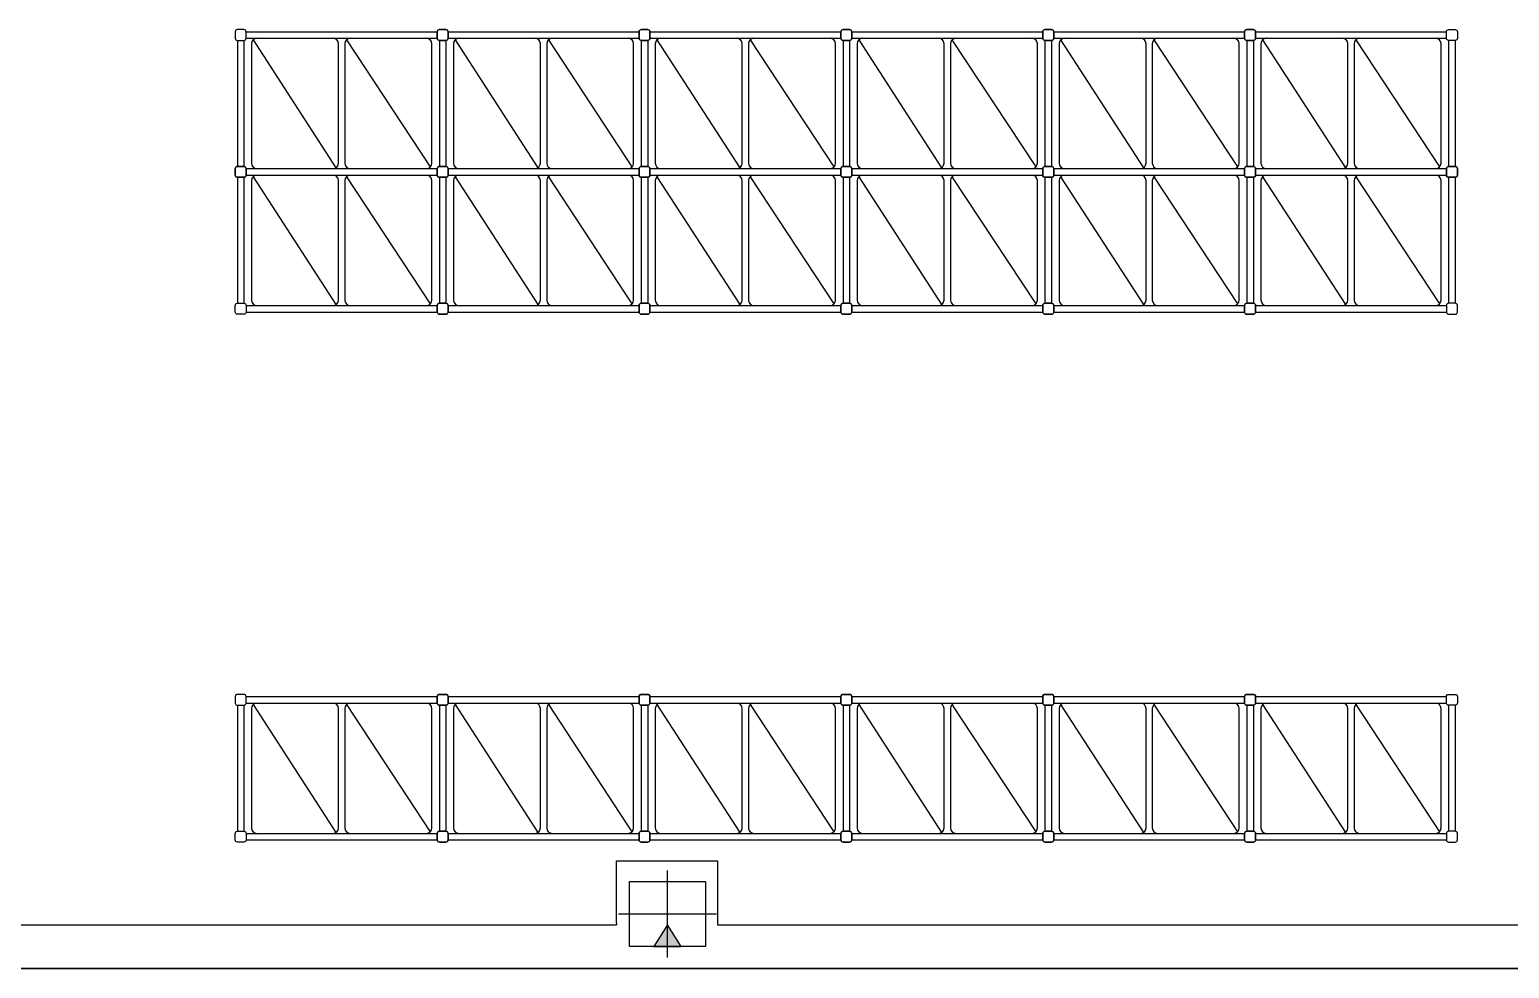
# Model space of a CAD drawing. Header units: millimetres. Extents: x 2499.3 to 2547.2, y 1705.7 to 1775.5.
# Drawn here: x 2513.56 to 2527.18, y 1705.69 to 1714.34 of the extents above; entities that cross this region are included whole.
import ezdxf

# ---------------------------------------------------------------- set-up
doc = ezdxf.new("R2010")
doc.units = ezdxf.units.MM
doc.linetypes.add('CENTER', pattern=[2, 1.25, -0.25, 0.25, -0.25])
doc.linetypes.add('PLANTA1$0$CONTINUA', pattern=[0])
for name, color, linetype in [('ESTRUCTURA - PILARES', 7, 'Continuous'), ('ESTRUCTURA - PILARES - CRECIMIENTO', 7, 'Continuous'), ('ESTRUCTURA - PILARES EJES', 7, 'CENTER'), ('FORRADO', 7, 'Continuous'), ('MUROS', 7, 'Continuous'), ('Nave', 7, 'Continuous')]:
    doc.layers.add(name, color=color, linetype=linetype)

msp = doc.modelspace()

# ---------------------------------------------------------------- hatches: boundary and pattern name
at = {"layer": 'ESTRUCTURA - PILARES - CRECIMIENTO'}
msp.add_hatch(color=256, dxfattribs=at).paths.add_polyline_path([(2519.553, 1705.892), (2519.428, 1706.092), (2519.303, 1705.892)])

# ---------------------------------------------------------------- linework, layer by layer
at = {"layer": 'ESTRUCTURA - PILARES'}
msp.add_lwpolyline([(2519.078, 1706.192), (2519.078, 1706.492), (2519.778, 1706.492), (2519.778, 1705.892), (2519.078, 1705.892), (2519.078, 1706.192)], dxfattribs=at)
at = {"layer": 'ESTRUCTURA - PILARES - CRECIMIENTO'}
msp.add_lwpolyline([(2519.553, 1705.892), (2519.428, 1706.092), (2519.303, 1705.892), (2519.553, 1705.892)], dxfattribs=at)
at = {"layer": 'ESTRUCTURA - PILARES EJES'}
for p, q in [((2519.428, 1705.792), (2519.428, 1706.592)), ((2519.878, 1706.192), (2518.978, 1706.192))]:
    msp.add_line(p, q, dxfattribs=at)
at = {"layer": 'FORRADO', "linetype": 'PLANTA1$0$CONTINUA', "elevation": 0}
for points in [[(2509.894, 1706.108), (2509.894, 1706.682), (2510.823, 1706.682), (2510.823, 1706.092), (2518.958, 1706.092)], [(2518.958, 1706.108), (2518.958, 1706.682), (2519.888, 1706.682), (2519.888, 1706.092), (2523.478, 1706.092)], [(2523.478, 1706.092), (2528.023, 1706.092)]]:
    msp.add_lwpolyline(points, dxfattribs=at)
at = {"layer": 'MUROS', "linetype": 'PLANTA1$0$CONTINUA'}
msp.add_line((2501.053, 1705.692, 0), (2518.958, 1705.692, 0), dxfattribs=at)
at = {"layer": 'Nave', "color": 251, "true_color": 0x646464}
for p, q in [((2515.549, 1714.315, 0), (2517.308, 1714.315, 0)), ((2517.408, 1714.315, 0), (2519.166, 1714.315, 0)), ((2519.266, 1714.315, 0), (2521.024, 1714.315, 0)), ((2521.124, 1714.315, 0), (2522.883, 1714.315, 0)), ((2522.983, 1714.315, 0), (2524.741, 1714.315, 0)), ((2524.841, 1714.315, 0), (2526.599, 1714.315, 0)), ((2515.469, 1714.235, 0), (2515.469, 1713.075, 0)), ((2515.529, 1714.235, 0), (2515.529, 1713.075, 0)), ((2515.549, 1714.255, 0), (2517.308, 1714.255, 0)), ((2515.599, 1714.205, 0), (2515.599, 1713.105, 0)), ((2515.614, 1714.24, 0), (2516.376, 1713.063, 0)), ((2515.649, 1714.255, 0), (2516.349, 1714.255, 0)), ((2516.399, 1713.105, 0), (2516.399, 1714.205, 0)), ((2516.458, 1714.205, 0), (2516.458, 1713.105, 0)), ((2516.472, 1714.24, 0), (2517.243, 1713.07, 0)), ((2516.508, 1714.255, 0), (2517.208, 1714.255, 0)), ((2517.258, 1713.105, 0), (2517.258, 1714.205, 0)), ((2517.328, 1714.235, 0), (2517.328, 1713.075, 0)), ((2517.328, 1714.235, 0), (2517.328, 1713.075, 0)), ((2517.388, 1714.235, 0), (2517.388, 1713.075, 0)), ((2517.388, 1714.235, 0), (2517.388, 1713.075, 0)), ((2517.408, 1714.255, 0), (2519.166, 1714.255, 0)), ((2517.458, 1714.205, 0), (2517.458, 1713.105, 0)), ((2517.472, 1714.24, 0), (2518.235, 1713.063, 0)), ((2517.508, 1714.255, 0), (2518.208, 1714.255, 0)), ((2518.258, 1713.105, 0), (2518.258, 1714.205, 0)), ((2518.316, 1714.205, 0), (2518.316, 1713.105, 0)), ((2518.331, 1714.24, 0), (2519.101, 1713.07, 0)), ((2518.366, 1714.255, 0), (2519.066, 1714.255, 0)), ((2519.116, 1713.105, 0), (2519.116, 1714.205, 0)), ((2519.186, 1714.235, 0), (2519.186, 1713.075, 0)), ((2519.186, 1714.235, 0), (2519.186, 1713.075, 0)), ((2519.246, 1714.235, 0), (2519.246, 1713.075, 0)), ((2519.246, 1714.235, 0), (2519.246, 1713.075, 0)), ((2519.266, 1714.255, 0), (2521.024, 1714.255, 0)), ((2519.316, 1714.205, 0), (2519.316, 1713.105, 0)), ((2519.331, 1714.24, 0), (2520.093, 1713.063, 0)), ((2519.366, 1714.255, 0), (2520.066, 1714.255, 0)), ((2520.116, 1713.105, 0), (2520.116, 1714.205, 0)), ((2520.174, 1714.205, 0), (2520.174, 1713.105, 0)), ((2520.189, 1714.24, 0), (2520.96, 1713.07, 0)), ((2520.224, 1714.255, 0), (2520.924, 1714.255, 0)), ((2520.974, 1713.105, 0), (2520.974, 1714.205, 0)), ((2521.044, 1714.235, 0), (2521.044, 1713.075, 0)), ((2521.044, 1714.235, 0), (2521.044, 1713.075, 0)), ((2521.104, 1714.235, 0), (2521.104, 1713.075, 0)), ((2521.104, 1714.235, 0), (2521.104, 1713.075, 0)), ((2521.124, 1714.255, 0), (2522.883, 1714.255, 0)), ((2521.174, 1714.205, 0), (2521.174, 1713.105, 0)), ((2521.189, 1714.24, 0), (2521.951, 1713.063, 0)), ((2521.224, 1714.255, 0), (2521.924, 1714.255, 0)), ((2521.974, 1713.105, 0), (2521.974, 1714.205, 0)), ((2522.033, 1714.205, 0), (2522.033, 1713.105, 0)), ((2522.047, 1714.24, 0), (2522.818, 1713.07, 0)), ((2522.083, 1714.255, 0), (2522.783, 1714.255, 0)), ((2522.833, 1713.105, 0), (2522.833, 1714.205, 0)), ((2522.903, 1714.235, 0), (2522.903, 1713.075, 0)), ((2522.903, 1714.235, 0), (2522.903, 1713.075, 0)), ((2522.963, 1714.235, 0), (2522.963, 1713.075, 0)), ((2522.963, 1714.235, 0), (2522.963, 1713.075, 0)), ((2522.983, 1714.255, 0), (2524.741, 1714.255, 0)), ((2523.033, 1714.205, 0), (2523.033, 1713.105, 0)), ((2523.047, 1714.24, 0), (2523.81, 1713.063, 0)), ((2523.083, 1714.255, 0), (2523.783, 1714.255, 0)), ((2523.833, 1713.105, 0), (2523.833, 1714.205, 0)), ((2523.891, 1714.205, 0), (2523.891, 1713.105, 0)), ((2523.905, 1714.24, 0), (2524.676, 1713.07, 0)), ((2523.941, 1714.255, 0), (2524.641, 1714.255, 0)), ((2524.691, 1713.105, 0), (2524.691, 1714.205, 0)), ((2524.761, 1714.235, 0), (2524.761, 1713.075, 0)), ((2524.761, 1714.235, 0), (2524.761, 1713.075, 0)), ((2524.821, 1714.235, 0), (2524.821, 1713.075, 0)), ((2524.821, 1714.235, 0), (2524.821, 1713.075, 0)), ((2524.841, 1714.255, 0), (2526.599, 1714.255, 0)), ((2524.891, 1714.205, 0), (2524.891, 1713.105, 0)), ((2524.905, 1714.24, 0), (2525.668, 1713.063, 0)), ((2524.941, 1714.255, 0), (2525.641, 1714.255, 0)), ((2525.691, 1713.105, 0), (2525.691, 1714.205, 0)), ((2525.749, 1714.205, 0), (2525.749, 1713.105, 0)), ((2525.764, 1714.24, 0), (2526.535, 1713.07, 0)), ((2525.799, 1714.255, 0), (2526.499, 1714.255, 0)), ((2526.549, 1713.105, 0), (2526.549, 1714.205, 0)), ((2526.619, 1714.235, 0), (2526.619, 1713.075, 0)), ((2526.679, 1714.235, 0), (2526.679, 1713.075, 0)), ((2515.549, 1713.055, 0), (2517.308, 1713.055, 0)), ((2515.549, 1713.055, 0), (2517.308, 1713.055, 0)), ((2515.649, 1713.055, 0), (2516.349, 1713.055, 0)), ((2516.508, 1713.055, 0), (2517.208, 1713.055, 0)), ((2517.408, 1713.055, 0), (2519.166, 1713.055, 0)), ((2517.408, 1713.055, 0), (2519.166, 1713.055, 0)), ((2517.508, 1713.055, 0), (2518.208, 1713.055, 0)), ((2518.366, 1713.055, 0), (2519.066, 1713.055, 0)), ((2519.266, 1713.055, 0), (2521.024, 1713.055, 0)), ((2519.266, 1713.055, 0), (2521.024, 1713.055, 0)), ((2519.366, 1713.055, 0), (2520.066, 1713.055, 0)), ((2520.224, 1713.055, 0), (2520.924, 1713.055, 0)), ((2521.124, 1713.055, 0), (2522.883, 1713.055, 0)), ((2521.124, 1713.055, 0), (2522.883, 1713.055, 0)), ((2521.224, 1713.055, 0), (2521.924, 1713.055, 0)), ((2522.083, 1713.055, 0), (2522.783, 1713.055, 0)), ((2522.983, 1713.055, 0), (2524.741, 1713.055, 0)), ((2522.983, 1713.055, 0), (2524.741, 1713.055, 0)), ((2523.083, 1713.055, 0), (2523.783, 1713.055, 0)), ((2523.941, 1713.055, 0), (2524.641, 1713.055, 0)), ((2524.841, 1713.055, 0), (2526.599, 1713.055, 0)), ((2524.841, 1713.055, 0), (2526.599, 1713.055, 0)), ((2524.941, 1713.055, 0), (2525.641, 1713.055, 0)), ((2525.799, 1713.055, 0), (2526.499, 1713.055, 0)), ((2515.469, 1712.975, 0), (2515.469, 1711.815, 0)), ((2515.529, 1712.975, 0), (2515.529, 1711.815, 0)), ((2515.549, 1712.995, 0), (2517.308, 1712.995, 0)), ((2515.549, 1712.995, 0), (2517.308, 1712.995, 0)), ((2515.599, 1712.945, 0), (2515.599, 1711.845, 0)), ((2515.614, 1712.98, 0), (2516.376, 1711.803, 0)), ((2515.649, 1712.995, 0), (2516.349, 1712.995, 0)), ((2516.399, 1711.845, 0), (2516.399, 1712.945, 0)), ((2516.458, 1712.945, 0), (2516.458, 1711.845, 0)), ((2516.472, 1712.98, 0), (2517.243, 1711.81, 0)), ((2516.508, 1712.995, 0), (2517.208, 1712.995, 0)), ((2517.258, 1711.845, 0), (2517.258, 1712.945, 0)), ((2517.328, 1712.975, 0), (2517.328, 1711.815, 0)), ((2517.328, 1712.975, 0), (2517.328, 1711.815, 0)), ((2517.388, 1712.975, 0), (2517.388, 1711.815, 0)), ((2517.388, 1712.975, 0), (2517.388, 1711.815, 0)), ((2517.408, 1712.995, 0), (2519.166, 1712.995, 0)), ((2517.408, 1712.995, 0), (2519.166, 1712.995, 0)), ((2517.458, 1712.945, 0), (2517.458, 1711.845, 0)), ((2517.472, 1712.98, 0), (2518.235, 1711.803, 0)), ((2517.508, 1712.995, 0), (2518.208, 1712.995, 0)), ((2518.258, 1711.845, 0), (2518.258, 1712.945, 0)), ((2518.316, 1712.945, 0), (2518.316, 1711.845, 0)), ((2518.331, 1712.98, 0), (2519.101, 1711.81, 0)), ((2518.366, 1712.995, 0), (2519.066, 1712.995, 0)), ((2519.116, 1711.845, 0), (2519.116, 1712.945, 0)), ((2519.186, 1712.975, 0), (2519.186, 1711.815, 0)), ((2519.186, 1712.975, 0), (2519.186, 1711.815, 0)), ((2519.246, 1712.975, 0), (2519.246, 1711.815, 0)), ((2519.246, 1712.975, 0), (2519.246, 1711.815, 0)), ((2519.266, 1712.995, 0), (2521.024, 1712.995, 0)), ((2519.266, 1712.995, 0), (2521.024, 1712.995, 0)), ((2519.316, 1712.945, 0), (2519.316, 1711.845, 0)), ((2519.331, 1712.98, 0), (2520.093, 1711.803, 0)), ((2519.366, 1712.995, 0), (2520.066, 1712.995, 0)), ((2520.116, 1711.845, 0), (2520.116, 1712.945, 0)), ((2520.174, 1712.945, 0), (2520.174, 1711.845, 0)), ((2520.189, 1712.98, 0), (2520.96, 1711.81, 0)), ((2520.224, 1712.995, 0), (2520.924, 1712.995, 0)), ((2520.974, 1711.845, 0), (2520.974, 1712.945, 0)), ((2521.044, 1712.975, 0), (2521.044, 1711.815, 0)), ((2521.044, 1712.975, 0), (2521.044, 1711.815, 0)), ((2521.104, 1712.975, 0), (2521.104, 1711.815, 0)), ((2521.104, 1712.975, 0), (2521.104, 1711.815, 0)), ((2521.124, 1712.995, 0), (2522.883, 1712.995, 0)), ((2521.124, 1712.995, 0), (2522.883, 1712.995, 0)), ((2521.174, 1712.945, 0), (2521.174, 1711.845, 0)), ((2521.189, 1712.98, 0), (2521.951, 1711.803, 0)), ((2521.224, 1712.995, 0), (2521.924, 1712.995, 0)), ((2521.974, 1711.845, 0), (2521.974, 1712.945, 0)), ((2522.033, 1712.945, 0), (2522.033, 1711.845, 0)), ((2522.047, 1712.98, 0), (2522.818, 1711.81, 0)), ((2522.083, 1712.995, 0), (2522.783, 1712.995, 0)), ((2522.833, 1711.845, 0), (2522.833, 1712.945, 0)), ((2522.903, 1712.975, 0), (2522.903, 1711.815, 0)), ((2522.903, 1712.975, 0), (2522.903, 1711.815, 0)), ((2522.963, 1712.975, 0), (2522.963, 1711.815, 0)), ((2522.963, 1712.975, 0), (2522.963, 1711.815, 0)), ((2522.983, 1712.995, 0), (2524.741, 1712.995, 0)), ((2522.983, 1712.995, 0), (2524.741, 1712.995, 0)), ((2523.033, 1712.945, 0), (2523.033, 1711.845, 0)), ((2523.047, 1712.98, 0), (2523.81, 1711.803, 0)), ((2523.083, 1712.995, 0), (2523.783, 1712.995, 0)), ((2523.833, 1711.845, 0), (2523.833, 1712.945, 0)), ((2523.891, 1712.945, 0), (2523.891, 1711.845, 0)), ((2523.905, 1712.98, 0), (2524.676, 1711.81, 0)), ((2523.941, 1712.995, 0), (2524.641, 1712.995, 0)), ((2524.691, 1711.845, 0), (2524.691, 1712.945, 0)), ((2524.761, 1712.975, 0), (2524.761, 1711.815, 0)), ((2524.761, 1712.975, 0), (2524.761, 1711.815, 0)), ((2524.821, 1712.975, 0), (2524.821, 1711.815, 0)), ((2524.821, 1712.975, 0), (2524.821, 1711.815, 0)), ((2524.841, 1712.995, 0), (2526.599, 1712.995, 0)), ((2524.841, 1712.995, 0), (2526.599, 1712.995, 0)), ((2524.891, 1712.945, 0), (2524.891, 1711.845, 0)), ((2524.905, 1712.98, 0), (2525.668, 1711.803, 0)), ((2524.941, 1712.995, 0), (2525.641, 1712.995, 0)), ((2525.691, 1711.845, 0), (2525.691, 1712.945, 0)), ((2525.749, 1712.945, 0), (2525.749, 1711.845, 0)), ((2525.764, 1712.98, 0), (2526.535, 1711.81, 0)), ((2525.799, 1712.995, 0), (2526.499, 1712.995, 0)), ((2526.549, 1711.845, 0), (2526.549, 1712.945, 0)), ((2526.619, 1712.975, 0), (2526.619, 1711.815, 0)), ((2526.679, 1712.975, 0), (2526.679, 1711.815, 0)), ((2515.549, 1711.795, 0), (2517.308, 1711.795, 0)), ((2515.549, 1711.735, 0), (2517.308, 1711.735, 0)), ((2515.649, 1711.795, 0), (2516.349, 1711.795, 0)), ((2516.508, 1711.795, 0), (2517.208, 1711.795, 0)), ((2517.408, 1711.795, 0), (2519.166, 1711.795, 0)), ((2517.408, 1711.735, 0), (2519.166, 1711.735, 0)), ((2517.508, 1711.795, 0), (2518.208, 1711.795, 0)), ((2518.366, 1711.795, 0), (2519.066, 1711.795, 0)), ((2519.266, 1711.795, 0), (2521.024, 1711.795, 0)), ((2519.266, 1711.735, 0), (2521.024, 1711.735, 0)), ((2519.366, 1711.795, 0), (2520.066, 1711.795, 0)), ((2520.224, 1711.795, 0), (2520.924, 1711.795, 0)), ((2521.124, 1711.795, 0), (2522.883, 1711.795, 0)), ((2521.124, 1711.735, 0), (2522.883, 1711.735, 0)), ((2521.224, 1711.795, 0), (2521.924, 1711.795, 0)), ((2522.083, 1711.795, 0), (2522.783, 1711.795, 0)), ((2522.983, 1711.795, 0), (2524.741, 1711.795, 0)), ((2522.983, 1711.735, 0), (2524.741, 1711.735, 0)), ((2523.083, 1711.795, 0), (2523.783, 1711.795, 0)), ((2523.941, 1711.795, 0), (2524.641, 1711.795, 0)), ((2524.841, 1711.795, 0), (2526.599, 1711.795, 0)), ((2524.841, 1711.735, 0), (2526.599, 1711.735, 0)), ((2524.941, 1711.795, 0), (2525.641, 1711.795, 0)), ((2525.799, 1711.795, 0), (2526.499, 1711.795, 0)), ((2515.549, 1708.195, 0), (2517.308, 1708.195, 0)), ((2517.408, 1708.195, 0), (2519.166, 1708.195, 0)), ((2519.266, 1708.195, 0), (2521.024, 1708.195, 0)), ((2521.124, 1708.195, 0), (2522.883, 1708.195, 0)), ((2522.983, 1708.195, 0), (2524.741, 1708.195, 0)), ((2524.841, 1708.195, 0), (2526.599, 1708.195, 0)), ((2515.469, 1708.115, 0), (2515.469, 1706.955, 0)), ((2515.529, 1708.115, 0), (2515.529, 1706.955, 0)), ((2515.549, 1708.135, 0), (2517.308, 1708.135, 0)), ((2515.599, 1708.085, 0), (2515.599, 1706.985, 0)), ((2515.614, 1708.12, 0), (2516.376, 1706.943, 0)), ((2515.649, 1708.135, 0), (2516.349, 1708.135, 0)), ((2516.399, 1706.985, 0), (2516.399, 1708.085, 0)), ((2516.458, 1708.085, 0), (2516.458, 1706.985, 0)), ((2516.472, 1708.12, 0), (2517.243, 1706.95, 0)), ((2516.508, 1708.135, 0), (2517.208, 1708.135, 0)), ((2517.258, 1706.985, 0), (2517.258, 1708.085, 0)), ((2517.328, 1708.115, 0), (2517.328, 1706.955, 0)), ((2517.328, 1708.115, 0), (2517.328, 1706.955, 0)), ((2517.388, 1708.115, 0), (2517.388, 1706.955, 0)), ((2517.388, 1708.115, 0), (2517.388, 1706.955, 0)), ((2517.408, 1708.135, 0), (2519.166, 1708.135, 0)), ((2517.458, 1708.085, 0), (2517.458, 1706.985, 0)), ((2517.472, 1708.12, 0), (2518.235, 1706.943, 0)), ((2517.508, 1708.135, 0), (2518.208, 1708.135, 0)), ((2518.258, 1706.985, 0), (2518.258, 1708.085, 0)), ((2518.316, 1708.085, 0), (2518.316, 1706.985, 0)), ((2518.331, 1708.12, 0), (2519.101, 1706.95, 0)), ((2518.366, 1708.135, 0), (2519.066, 1708.135, 0)), ((2519.116, 1706.985, 0), (2519.116, 1708.085, 0)), ((2519.186, 1708.115, 0), (2519.186, 1706.955, 0)), ((2519.186, 1708.115, 0), (2519.186, 1706.955, 0)), ((2519.246, 1708.115, 0), (2519.246, 1706.955, 0)), ((2519.246, 1708.115, 0), (2519.246, 1706.955, 0)), ((2519.266, 1708.135, 0), (2521.024, 1708.135, 0)), ((2519.316, 1708.085, 0), (2519.316, 1706.985, 0)), ((2519.331, 1708.12, 0), (2520.093, 1706.943, 0)), ((2519.366, 1708.135, 0), (2520.066, 1708.135, 0)), ((2520.116, 1706.985, 0), (2520.116, 1708.085, 0)), ((2520.174, 1708.085, 0), (2520.174, 1706.985, 0)), ((2520.189, 1708.12, 0), (2520.96, 1706.95, 0)), ((2520.224, 1708.135, 0), (2520.924, 1708.135, 0)), ((2520.974, 1706.985, 0), (2520.974, 1708.085, 0)), ((2521.044, 1708.115, 0), (2521.044, 1706.955, 0)), ((2521.044, 1708.115, 0), (2521.044, 1706.955, 0)), ((2521.104, 1708.115, 0), (2521.104, 1706.955, 0)), ((2521.104, 1708.115, 0), (2521.104, 1706.955, 0)), ((2521.124, 1708.135, 0), (2522.883, 1708.135, 0)), ((2521.174, 1708.085, 0), (2521.174, 1706.985, 0)), ((2521.189, 1708.12, 0), (2521.951, 1706.943, 0)), ((2521.224, 1708.135, 0), (2521.924, 1708.135, 0)), ((2521.974, 1706.985, 0), (2521.974, 1708.085, 0)), ((2522.033, 1708.085, 0), (2522.033, 1706.985, 0)), ((2522.047, 1708.12, 0), (2522.818, 1706.95, 0)), ((2522.083, 1708.135, 0), (2522.783, 1708.135, 0)), ((2522.833, 1706.985, 0), (2522.833, 1708.085, 0)), ((2522.903, 1708.115, 0), (2522.903, 1706.955, 0)), ((2522.903, 1708.115, 0), (2522.903, 1706.955, 0)), ((2522.963, 1708.115, 0), (2522.963, 1706.955, 0)), ((2522.963, 1708.115, 0), (2522.963, 1706.955, 0)), ((2522.983, 1708.135, 0), (2524.741, 1708.135, 0)), ((2523.033, 1708.085, 0), (2523.033, 1706.985, 0)), ((2523.047, 1708.12, 0), (2523.81, 1706.943, 0)), ((2523.083, 1708.135, 0), (2523.783, 1708.135, 0)), ((2523.833, 1706.985, 0), (2523.833, 1708.085, 0)), ((2523.891, 1708.085, 0), (2523.891, 1706.985, 0)), ((2523.905, 1708.12, 0), (2524.676, 1706.95, 0)), ((2523.941, 1708.135, 0), (2524.641, 1708.135, 0)), ((2524.691, 1706.985, 0), (2524.691, 1708.085, 0)), ((2524.761, 1708.115, 0), (2524.761, 1706.955, 0)), ((2524.761, 1708.115, 0), (2524.761, 1706.955, 0)), ((2524.821, 1708.115, 0), (2524.821, 1706.955, 0)), ((2524.821, 1708.115, 0), (2524.821, 1706.955, 0)), ((2524.841, 1708.135, 0), (2526.599, 1708.135, 0)), ((2524.891, 1708.085, 0), (2524.891, 1706.985, 0)), ((2524.905, 1708.12, 0), (2525.668, 1706.943, 0)), ((2524.941, 1708.135, 0), (2525.641, 1708.135, 0)), ((2525.691, 1706.985, 0), (2525.691, 1708.085, 0)), ((2525.749, 1708.085, 0), (2525.749, 1706.985, 0)), ((2525.764, 1708.12, 0), (2526.535, 1706.95, 0)), ((2525.799, 1708.135, 0), (2526.499, 1708.135, 0)), ((2526.549, 1706.985, 0), (2526.549, 1708.085, 0)), ((2526.619, 1708.115, 0), (2526.619, 1706.955, 0)), ((2526.679, 1708.115, 0), (2526.679, 1706.955, 0)), ((2515.549, 1706.935, 0), (2517.308, 1706.935, 0)), ((2515.649, 1706.935, 0), (2516.349, 1706.935, 0)), ((2516.508, 1706.935, 0), (2517.208, 1706.935, 0)), ((2517.408, 1706.935, 0), (2519.166, 1706.935, 0)), ((2517.508, 1706.935, 0), (2518.208, 1706.935, 0)), ((2518.366, 1706.935, 0), (2519.066, 1706.935, 0)), ((2519.266, 1706.935, 0), (2521.024, 1706.935, 0)), ((2519.366, 1706.935, 0), (2520.066, 1706.935, 0)), ((2520.224, 1706.935, 0), (2520.924, 1706.935, 0)), ((2521.124, 1706.935, 0), (2522.883, 1706.935, 0)), ((2521.224, 1706.935, 0), (2521.924, 1706.935, 0)), ((2522.083, 1706.935, 0), (2522.783, 1706.935, 0)), ((2522.983, 1706.935, 0), (2524.741, 1706.935, 0)), ((2523.083, 1706.935, 0), (2523.783, 1706.935, 0)), ((2523.941, 1706.935, 0), (2524.641, 1706.935, 0)), ((2524.841, 1706.935, 0), (2526.599, 1706.935, 0)), ((2524.941, 1706.935, 0), (2525.641, 1706.935, 0)), ((2525.799, 1706.935, 0), (2526.499, 1706.935, 0)), ((2515.549, 1706.875, 0), (2517.308, 1706.875, 0)), ((2517.408, 1706.875, 0), (2519.166, 1706.875, 0)), ((2519.266, 1706.875, 0), (2521.024, 1706.875, 0)), ((2521.124, 1706.875, 0), (2522.883, 1706.875, 0)), ((2522.983, 1706.875, 0), (2524.741, 1706.875, 0)), ((2524.841, 1706.875, 0), (2526.599, 1706.875, 0))]:
    msp.add_line(p, q, dxfattribs=at)
at = {"layer": 'Nave'}
for p, q in [((2518.958, 1706.108, 0), (2518.958, 1706.092, 0)), ((2499.933, 1705.692), (2547.221, 1705.692)), ((2518.958, 1705.692), (2509.894, 1705.692)), ((2528.023, 1705.692, 0), (2518.958, 1705.692, 0))]:
    msp.add_line(p, q, dxfattribs=at)
at = {"layer": 'Nave', "color": 251, "true_color": 0x646464, "elevation": 0}
for points in [[(2515.469, 1714.235), (2515.529, 1714.235, 0.414214), (2515.549, 1714.255), (2515.549, 1714.315, 0.414214), (2515.529, 1714.335), (2515.469, 1714.335, 0.414214), (2515.449, 1714.315), (2515.449, 1714.255, 0.414214)], [(2517.388, 1714.235), (2517.328, 1714.235, -0.414214), (2517.308, 1714.255), (2517.308, 1714.315, -0.414214), (2517.328, 1714.335), (2517.388, 1714.335, -0.414214), (2517.408, 1714.315), (2517.408, 1714.255, -0.414214)], [(2517.328, 1714.235), (2517.388, 1714.235, 0.414214), (2517.408, 1714.255), (2517.408, 1714.315, 0.414214), (2517.388, 1714.335), (2517.328, 1714.335, 0.414214), (2517.308, 1714.315), (2517.308, 1714.255, 0.414214)], [(2519.246, 1714.235), (2519.186, 1714.235, -0.414214), (2519.166, 1714.255), (2519.166, 1714.315, -0.414214), (2519.186, 1714.335), (2519.246, 1714.335, -0.414214), (2519.266, 1714.315), (2519.266, 1714.255, -0.414214)], [(2519.186, 1714.235), (2519.246, 1714.235, 0.414214), (2519.266, 1714.255), (2519.266, 1714.315, 0.414214), (2519.246, 1714.335), (2519.186, 1714.335, 0.414214), (2519.166, 1714.315), (2519.166, 1714.255, 0.414214)], [(2521.104, 1714.235), (2521.044, 1714.235, -0.414214), (2521.024, 1714.255), (2521.024, 1714.315, -0.414214), (2521.044, 1714.335), (2521.104, 1714.335, -0.414214), (2521.124, 1714.315), (2521.124, 1714.255, -0.414214)], [(2521.044, 1714.235), (2521.104, 1714.235, 0.414214), (2521.124, 1714.255), (2521.124, 1714.315, 0.414214), (2521.104, 1714.335), (2521.044, 1714.335, 0.414214), (2521.024, 1714.315), (2521.024, 1714.255, 0.414214)], [(2522.963, 1714.235), (2522.903, 1714.235, -0.414214), (2522.883, 1714.255), (2522.883, 1714.315, -0.414214), (2522.903, 1714.335), (2522.963, 1714.335, -0.414214), (2522.983, 1714.315), (2522.983, 1714.255, -0.414214)], [(2522.903, 1714.235), (2522.963, 1714.235, 0.414214), (2522.983, 1714.255), (2522.983, 1714.315, 0.414214), (2522.963, 1714.335), (2522.903, 1714.335, 0.414214), (2522.883, 1714.315), (2522.883, 1714.255, 0.414214)], [(2524.821, 1714.235), (2524.761, 1714.235, -0.414214), (2524.741, 1714.255), (2524.741, 1714.315, -0.414214), (2524.761, 1714.335), (2524.821, 1714.335, -0.414214), (2524.841, 1714.315), (2524.841, 1714.255, -0.414214)], [(2524.761, 1714.235), (2524.821, 1714.235, 0.414214), (2524.841, 1714.255), (2524.841, 1714.315, 0.414214), (2524.821, 1714.335), (2524.761, 1714.335, 0.414214), (2524.741, 1714.315), (2524.741, 1714.255, 0.414214)], [(2526.679, 1714.235), (2526.619, 1714.235, -0.414214), (2526.599, 1714.255), (2526.599, 1714.315, -0.414214), (2526.619, 1714.335), (2526.679, 1714.335, -0.414214), (2526.699, 1714.315), (2526.699, 1714.255, -0.414214)], [(2515.469, 1712.975), (2515.529, 1712.975, 0.414214), (2515.549, 1712.995), (2515.549, 1713.055, 0.414214), (2515.529, 1713.075), (2515.469, 1713.075, 0.414214), (2515.449, 1713.055), (2515.449, 1712.995, 0.414214)], [(2515.469, 1713.075), (2515.529, 1713.075, -0.414214), (2515.549, 1713.055), (2515.549, 1712.995, -0.414214), (2515.529, 1712.975), (2515.469, 1712.975, -0.414214), (2515.449, 1712.995), (2515.449, 1713.055, -0.414214)], [(2517.388, 1712.975), (2517.328, 1712.975, -0.414214), (2517.308, 1712.995), (2517.308, 1713.055, -0.414214), (2517.328, 1713.075), (2517.388, 1713.075, -0.414214), (2517.408, 1713.055), (2517.408, 1712.995, -0.414214)], [(2517.328, 1712.975), (2517.388, 1712.975, 0.414214), (2517.408, 1712.995), (2517.408, 1713.055, 0.414214), (2517.388, 1713.075), (2517.328, 1713.075, 0.414214), (2517.308, 1713.055), (2517.308, 1712.995, 0.414214)], [(2517.388, 1713.075), (2517.328, 1713.075, 0.414214), (2517.308, 1713.055), (2517.308, 1712.995, 0.414214), (2517.328, 1712.975), (2517.388, 1712.975, 0.414214), (2517.408, 1712.995), (2517.408, 1713.055, 0.414214)], [(2517.328, 1713.075), (2517.388, 1713.075, -0.414214), (2517.408, 1713.055), (2517.408, 1712.995, -0.414214), (2517.388, 1712.975), (2517.328, 1712.975, -0.414214), (2517.308, 1712.995), (2517.308, 1713.055, -0.414214)], [(2519.246, 1712.975), (2519.186, 1712.975, -0.414214), (2519.166, 1712.995), (2519.166, 1713.055, -0.414214), (2519.186, 1713.075), (2519.246, 1713.075, -0.414214), (2519.266, 1713.055), (2519.266, 1712.995, -0.414214)], [(2519.186, 1712.975), (2519.246, 1712.975, 0.414214), (2519.266, 1712.995), (2519.266, 1713.055, 0.414214), (2519.246, 1713.075), (2519.186, 1713.075, 0.414214), (2519.166, 1713.055), (2519.166, 1712.995, 0.414214)], [(2519.246, 1713.075), (2519.186, 1713.075, 0.414214), (2519.166, 1713.055), (2519.166, 1712.995, 0.414214), (2519.186, 1712.975), (2519.246, 1712.975, 0.414214), (2519.266, 1712.995), (2519.266, 1713.055, 0.414214)], [(2519.186, 1713.075), (2519.246, 1713.075, -0.414214), (2519.266, 1713.055), (2519.266, 1712.995, -0.414214), (2519.246, 1712.975), (2519.186, 1712.975, -0.414214), (2519.166, 1712.995), (2519.166, 1713.055, -0.414214)], [(2521.104, 1712.975), (2521.044, 1712.975, -0.414214), (2521.024, 1712.995), (2521.024, 1713.055, -0.414214), (2521.044, 1713.075), (2521.104, 1713.075, -0.414214), (2521.124, 1713.055), (2521.124, 1712.995, -0.414214)], [(2521.044, 1712.975), (2521.104, 1712.975, 0.414214), (2521.124, 1712.995), (2521.124, 1713.055, 0.414214), (2521.104, 1713.075), (2521.044, 1713.075, 0.414214), (2521.024, 1713.055), (2521.024, 1712.995, 0.414214)], [(2521.104, 1713.075), (2521.044, 1713.075, 0.414214), (2521.024, 1713.055), (2521.024, 1712.995, 0.414214), (2521.044, 1712.975), (2521.104, 1712.975, 0.414214), (2521.124, 1712.995), (2521.124, 1713.055, 0.414214)], [(2521.044, 1713.075), (2521.104, 1713.075, -0.414214), (2521.124, 1713.055), (2521.124, 1712.995, -0.414214), (2521.104, 1712.975), (2521.044, 1712.975, -0.414214), (2521.024, 1712.995), (2521.024, 1713.055, -0.414214)], [(2522.963, 1712.975), (2522.903, 1712.975, -0.414214), (2522.883, 1712.995), (2522.883, 1713.055, -0.414214), (2522.903, 1713.075), (2522.963, 1713.075, -0.414214), (2522.983, 1713.055), (2522.983, 1712.995, -0.414214)], [(2522.903, 1712.975), (2522.963, 1712.975, 0.414214), (2522.983, 1712.995), (2522.983, 1713.055, 0.414214), (2522.963, 1713.075), (2522.903, 1713.075, 0.414214), (2522.883, 1713.055), (2522.883, 1712.995, 0.414214)], [(2522.963, 1713.075), (2522.903, 1713.075, 0.414214), (2522.883, 1713.055), (2522.883, 1712.995, 0.414214), (2522.903, 1712.975), (2522.963, 1712.975, 0.414214), (2522.983, 1712.995), (2522.983, 1713.055, 0.414214)], [(2522.903, 1713.075), (2522.963, 1713.075, -0.414214), (2522.983, 1713.055), (2522.983, 1712.995, -0.414214), (2522.963, 1712.975), (2522.903, 1712.975, -0.414214), (2522.883, 1712.995), (2522.883, 1713.055, -0.414214)], [(2524.821, 1712.975), (2524.761, 1712.975, -0.414214), (2524.741, 1712.995), (2524.741, 1713.055, -0.414214), (2524.761, 1713.075), (2524.821, 1713.075, -0.414214), (2524.841, 1713.055), (2524.841, 1712.995, -0.414214)], [(2524.761, 1712.975), (2524.821, 1712.975, 0.414214), (2524.841, 1712.995), (2524.841, 1713.055, 0.414214), (2524.821, 1713.075), (2524.761, 1713.075, 0.414214), (2524.741, 1713.055), (2524.741, 1712.995, 0.414214)], [(2524.821, 1713.075), (2524.761, 1713.075, 0.414214), (2524.741, 1713.055), (2524.741, 1712.995, 0.414214), (2524.761, 1712.975), (2524.821, 1712.975, 0.414214), (2524.841, 1712.995), (2524.841, 1713.055, 0.414214)], [(2524.761, 1713.075), (2524.821, 1713.075, -0.414214), (2524.841, 1713.055), (2524.841, 1712.995, -0.414214), (2524.821, 1712.975), (2524.761, 1712.975, -0.414214), (2524.741, 1712.995), (2524.741, 1713.055, -0.414214)], [(2526.679, 1712.975), (2526.619, 1712.975, -0.414214), (2526.599, 1712.995), (2526.599, 1713.055, -0.414214), (2526.619, 1713.075), (2526.679, 1713.075, -0.414214), (2526.699, 1713.055), (2526.699, 1712.995, -0.414214)], [(2526.679, 1713.075), (2526.619, 1713.075, 0.414214), (2526.599, 1713.055), (2526.599, 1712.995, 0.414214), (2526.619, 1712.975), (2526.679, 1712.975, 0.414214), (2526.699, 1712.995), (2526.699, 1713.055, 0.414214)], [(2515.469, 1711.815), (2515.529, 1711.815, -0.414214), (2515.549, 1711.795), (2515.549, 1711.735, -0.414214), (2515.529, 1711.715), (2515.469, 1711.715, -0.414214), (2515.449, 1711.735), (2515.449, 1711.795, -0.414214)], [(2517.388, 1711.815), (2517.328, 1711.815, 0.414214), (2517.308, 1711.795), (2517.308, 1711.735, 0.414214), (2517.328, 1711.715), (2517.388, 1711.715, 0.414214), (2517.408, 1711.735), (2517.408, 1711.795, 0.414214)], [(2517.328, 1711.815), (2517.388, 1711.815, -0.414214), (2517.408, 1711.795), (2517.408, 1711.735, -0.414214), (2517.388, 1711.715), (2517.328, 1711.715, -0.414214), (2517.308, 1711.735), (2517.308, 1711.795, -0.414214)], [(2519.246, 1711.815), (2519.186, 1711.815, 0.414214), (2519.166, 1711.795), (2519.166, 1711.735, 0.414214), (2519.186, 1711.715), (2519.246, 1711.715, 0.414214), (2519.266, 1711.735), (2519.266, 1711.795, 0.414214)], [(2519.186, 1711.815), (2519.246, 1711.815, -0.414214), (2519.266, 1711.795), (2519.266, 1711.735, -0.414214), (2519.246, 1711.715), (2519.186, 1711.715, -0.414214), (2519.166, 1711.735), (2519.166, 1711.795, -0.414214)], [(2521.104, 1711.815), (2521.044, 1711.815, 0.414214), (2521.024, 1711.795), (2521.024, 1711.735, 0.414214), (2521.044, 1711.715), (2521.104, 1711.715, 0.414214), (2521.124, 1711.735), (2521.124, 1711.795, 0.414214)], [(2521.044, 1711.815), (2521.104, 1711.815, -0.414214), (2521.124, 1711.795), (2521.124, 1711.735, -0.414214), (2521.104, 1711.715), (2521.044, 1711.715, -0.414214), (2521.024, 1711.735), (2521.024, 1711.795, -0.414214)], [(2522.963, 1711.815), (2522.903, 1711.815, 0.414214), (2522.883, 1711.795), (2522.883, 1711.735, 0.414214), (2522.903, 1711.715), (2522.963, 1711.715, 0.414214), (2522.983, 1711.735), (2522.983, 1711.795, 0.414214)], [(2522.903, 1711.815), (2522.963, 1711.815, -0.414214), (2522.983, 1711.795), (2522.983, 1711.735, -0.414214), (2522.963, 1711.715), (2522.903, 1711.715, -0.414214), (2522.883, 1711.735), (2522.883, 1711.795, -0.414214)], [(2524.821, 1711.815), (2524.761, 1711.815, 0.414214), (2524.741, 1711.795), (2524.741, 1711.735, 0.414214), (2524.761, 1711.715), (2524.821, 1711.715, 0.414214), (2524.841, 1711.735), (2524.841, 1711.795, 0.414214)], [(2524.761, 1711.815), (2524.821, 1711.815, -0.414214), (2524.841, 1711.795), (2524.841, 1711.735, -0.414214), (2524.821, 1711.715), (2524.761, 1711.715, -0.414214), (2524.741, 1711.735), (2524.741, 1711.795, -0.414214)], [(2526.679, 1711.815), (2526.619, 1711.815, 0.414214), (2526.599, 1711.795), (2526.599, 1711.735, 0.414214), (2526.619, 1711.715), (2526.679, 1711.715, 0.414214), (2526.699, 1711.735), (2526.699, 1711.795, 0.414214)], [(2515.469, 1708.115), (2515.529, 1708.115, 0.414214), (2515.549, 1708.135), (2515.549, 1708.195, 0.414214), (2515.529, 1708.215), (2515.469, 1708.215, 0.414214), (2515.449, 1708.195), (2515.449, 1708.135, 0.414214)], [(2517.388, 1708.115), (2517.328, 1708.115, -0.414214), (2517.308, 1708.135), (2517.308, 1708.195, -0.414214), (2517.328, 1708.215), (2517.388, 1708.215, -0.414214), (2517.408, 1708.195), (2517.408, 1708.135, -0.414214)], [(2517.328, 1708.115), (2517.388, 1708.115, 0.414214), (2517.408, 1708.135), (2517.408, 1708.195, 0.414214), (2517.388, 1708.215), (2517.328, 1708.215, 0.414214), (2517.308, 1708.195), (2517.308, 1708.135, 0.414214)], [(2519.246, 1708.115), (2519.186, 1708.115, -0.414214), (2519.166, 1708.135), (2519.166, 1708.195, -0.414214), (2519.186, 1708.215), (2519.246, 1708.215, -0.414214), (2519.266, 1708.195), (2519.266, 1708.135, -0.414214)], [(2519.186, 1708.115), (2519.246, 1708.115, 0.414214), (2519.266, 1708.135), (2519.266, 1708.195, 0.414214), (2519.246, 1708.215), (2519.186, 1708.215, 0.414214), (2519.166, 1708.195), (2519.166, 1708.135, 0.414214)], [(2521.104, 1708.115), (2521.044, 1708.115, -0.414214), (2521.024, 1708.135), (2521.024, 1708.195, -0.414214), (2521.044, 1708.215), (2521.104, 1708.215, -0.414214), (2521.124, 1708.195), (2521.124, 1708.135, -0.414214)], [(2521.044, 1708.115), (2521.104, 1708.115, 0.414214), (2521.124, 1708.135), (2521.124, 1708.195, 0.414214), (2521.104, 1708.215), (2521.044, 1708.215, 0.414214), (2521.024, 1708.195), (2521.024, 1708.135, 0.414214)], [(2522.963, 1708.115), (2522.903, 1708.115, -0.414214), (2522.883, 1708.135), (2522.883, 1708.195, -0.414214), (2522.903, 1708.215), (2522.963, 1708.215, -0.414214), (2522.983, 1708.195), (2522.983, 1708.135, -0.414214)], [(2522.903, 1708.115), (2522.963, 1708.115, 0.414214), (2522.983, 1708.135), (2522.983, 1708.195, 0.414214), (2522.963, 1708.215), (2522.903, 1708.215, 0.414214), (2522.883, 1708.195), (2522.883, 1708.135, 0.414214)], [(2524.821, 1708.115), (2524.761, 1708.115, -0.414214), (2524.741, 1708.135), (2524.741, 1708.195, -0.414214), (2524.761, 1708.215), (2524.821, 1708.215, -0.414214), (2524.841, 1708.195), (2524.841, 1708.135, -0.414214)], [(2524.761, 1708.115), (2524.821, 1708.115, 0.414214), (2524.841, 1708.135), (2524.841, 1708.195, 0.414214), (2524.821, 1708.215), (2524.761, 1708.215, 0.414214), (2524.741, 1708.195), (2524.741, 1708.135, 0.414214)], [(2526.679, 1708.115), (2526.619, 1708.115, -0.414214), (2526.599, 1708.135), (2526.599, 1708.195, -0.414214), (2526.619, 1708.215), (2526.679, 1708.215, -0.414214), (2526.699, 1708.195), (2526.699, 1708.135, -0.414214)], [(2515.469, 1706.955), (2515.529, 1706.955, -0.414214), (2515.549, 1706.935), (2515.549, 1706.875, -0.414214), (2515.529, 1706.855), (2515.469, 1706.855, -0.414214), (2515.449, 1706.875), (2515.449, 1706.935, -0.414214)], [(2517.388, 1706.955), (2517.328, 1706.955, 0.414214), (2517.308, 1706.935), (2517.308, 1706.875, 0.414214), (2517.328, 1706.855), (2517.388, 1706.855, 0.414214), (2517.408, 1706.875), (2517.408, 1706.935, 0.414214)], [(2517.328, 1706.955), (2517.388, 1706.955, -0.414214), (2517.408, 1706.935), (2517.408, 1706.875, -0.414214), (2517.388, 1706.855), (2517.328, 1706.855, -0.414214), (2517.308, 1706.875), (2517.308, 1706.935, -0.414214)], [(2519.246, 1706.955), (2519.186, 1706.955, 0.414214), (2519.166, 1706.935), (2519.166, 1706.875, 0.414214), (2519.186, 1706.855), (2519.246, 1706.855, 0.414214), (2519.266, 1706.875), (2519.266, 1706.935, 0.414214)], [(2519.186, 1706.955), (2519.246, 1706.955, -0.414214), (2519.266, 1706.935), (2519.266, 1706.875, -0.414214), (2519.246, 1706.855), (2519.186, 1706.855, -0.414214), (2519.166, 1706.875), (2519.166, 1706.935, -0.414214)], [(2521.104, 1706.955), (2521.044, 1706.955, 0.414214), (2521.024, 1706.935), (2521.024, 1706.875, 0.414214), (2521.044, 1706.855), (2521.104, 1706.855, 0.414214), (2521.124, 1706.875), (2521.124, 1706.935, 0.414214)], [(2521.044, 1706.955), (2521.104, 1706.955, -0.414214), (2521.124, 1706.935), (2521.124, 1706.875, -0.414214), (2521.104, 1706.855), (2521.044, 1706.855, -0.414214), (2521.024, 1706.875), (2521.024, 1706.935, -0.414214)], [(2522.963, 1706.955), (2522.903, 1706.955, 0.414214), (2522.883, 1706.935), (2522.883, 1706.875, 0.414214), (2522.903, 1706.855), (2522.963, 1706.855, 0.414214), (2522.983, 1706.875), (2522.983, 1706.935, 0.414214)], [(2522.903, 1706.955), (2522.963, 1706.955, -0.414214), (2522.983, 1706.935), (2522.983, 1706.875, -0.414214), (2522.963, 1706.855), (2522.903, 1706.855, -0.414214), (2522.883, 1706.875), (2522.883, 1706.935, -0.414214)], [(2524.821, 1706.955), (2524.761, 1706.955, 0.414214), (2524.741, 1706.935), (2524.741, 1706.875, 0.414214), (2524.761, 1706.855), (2524.821, 1706.855, 0.414214), (2524.841, 1706.875), (2524.841, 1706.935, 0.414214)], [(2524.761, 1706.955), (2524.821, 1706.955, -0.414214), (2524.841, 1706.935), (2524.841, 1706.875, -0.414214), (2524.821, 1706.855), (2524.761, 1706.855, -0.414214), (2524.741, 1706.875), (2524.741, 1706.935, -0.414214)], [(2526.679, 1706.955), (2526.619, 1706.955, 0.414214), (2526.599, 1706.935), (2526.599, 1706.875, 0.414214), (2526.619, 1706.855), (2526.679, 1706.855, 0.414214), (2526.699, 1706.875), (2526.699, 1706.935, 0.414214)]]:
    msp.add_lwpolyline(points, format="xyb", close=True, dxfattribs=at)
at = {"layer": 'Nave', "color": 251, "true_color": 0x646464}
for centre, start, end in [((2515.649, 1714.205, 0), 90, 180), ((2516.349, 1714.205, 0), 0, 90), ((2516.508, 1714.205, 0), 90, 180), ((2517.208, 1714.205, 0), 0, 90), ((2517.508, 1714.205, 0), 90, 180), ((2518.208, 1714.205, 0), 0, 90), ((2518.366, 1714.205, 0), 90, 180), ((2519.066, 1714.205, 0), 0, 90), ((2519.366, 1714.205, 0), 90, 180), ((2520.066, 1714.205, 0), 0, 90), ((2520.224, 1714.205, 0), 90, 180), ((2520.924, 1714.205, 0), 0, 90), ((2521.224, 1714.205, 0), 90, 180), ((2521.924, 1714.205, 0), 0, 90), ((2522.083, 1714.205, 0), 90, 180), ((2522.783, 1714.205, 0), 0, 90), ((2523.083, 1714.205, 0), 90, 180), ((2523.783, 1714.205, 0), 0, 90), ((2523.941, 1714.205, 0), 90, 180), ((2524.641, 1714.205, 0), 0, 90), ((2524.941, 1714.205, 0), 90, 180), ((2525.641, 1714.205, 0), 0, 90), ((2525.799, 1714.205, 0), 90, 180), ((2526.499, 1714.205, 0), 0, 90), ((2515.649, 1713.105, 0), 180, 270), ((2516.349, 1713.105, 0), 270, 0), ((2516.508, 1713.105, 0), 180, 270), ((2517.208, 1713.105, 0), 270, 0), ((2517.508, 1713.105, 0), 180, 270), ((2518.208, 1713.105, 0), 270, 0), ((2518.366, 1713.105, 0), 180, 270), ((2519.066, 1713.105, 0), 270, 0), ((2519.366, 1713.105, 0), 180, 270), ((2520.066, 1713.105, 0), 270, 0), ((2520.224, 1713.105, 0), 180, 270), ((2520.924, 1713.105, 0), 270, 0), ((2521.224, 1713.105, 0), 180, 270), ((2521.924, 1713.105, 0), 270, 0), ((2522.083, 1713.105, 0), 180, 270), ((2522.783, 1713.105, 0), 270, 0), ((2523.083, 1713.105, 0), 180, 270), ((2523.783, 1713.105, 0), 270, 0), ((2523.941, 1713.105, 0), 180, 270), ((2524.641, 1713.105, 0), 270, 0), ((2524.941, 1713.105, 0), 180, 270), ((2525.641, 1713.105, 0), 270, 0), ((2525.799, 1713.105, 0), 180, 270), ((2526.499, 1713.105, 0), 270, 0), ((2515.649, 1712.945, 0), 90, 180), ((2516.349, 1712.945, 0), 0, 90), ((2516.508, 1712.945, 0), 90, 180), ((2517.208, 1712.945, 0), 0, 90), ((2517.508, 1712.945, 0), 90, 180), ((2518.208, 1712.945, 0), 0, 90), ((2518.366, 1712.945, 0), 90, 180), ((2519.066, 1712.945, 0), 0, 90), ((2519.366, 1712.945, 0), 90, 180), ((2520.066, 1712.945, 0), 0, 90), ((2520.224, 1712.945, 0), 90, 180), ((2520.924, 1712.945, 0), 0, 90), ((2521.224, 1712.945, 0), 90, 180), ((2521.924, 1712.945, 0), 0, 90), ((2522.083, 1712.945, 0), 90, 180), ((2522.783, 1712.945, 0), 0, 90), ((2523.083, 1712.945, 0), 90, 180), ((2523.783, 1712.945, 0), 0, 90), ((2523.941, 1712.945, 0), 90, 180), ((2524.641, 1712.945, 0), 0, 90), ((2524.941, 1712.945, 0), 90, 180), ((2525.641, 1712.945, 0), 0, 90), ((2525.799, 1712.945, 0), 90, 180), ((2526.499, 1712.945, 0), 0, 90), ((2515.649, 1711.845, 0), 180, 270), ((2516.349, 1711.845, 0), 270, 0), ((2516.508, 1711.845, 0), 180, 270), ((2517.208, 1711.845, 0), 270, 0), ((2517.508, 1711.845, 0), 180, 270), ((2518.208, 1711.845, 0), 270, 0), ((2518.366, 1711.845, 0), 180, 270), ((2519.066, 1711.845, 0), 270, 0), ((2519.366, 1711.845, 0), 180, 270), ((2520.066, 1711.845, 0), 270, 0), ((2520.224, 1711.845, 0), 180, 270), ((2520.924, 1711.845, 0), 270, 0), ((2521.224, 1711.845, 0), 180, 270), ((2521.924, 1711.845, 0), 270, 0), ((2522.083, 1711.845, 0), 180, 270), ((2522.783, 1711.845, 0), 270, 0), ((2523.083, 1711.845, 0), 180, 270), ((2523.783, 1711.845, 0), 270, 0), ((2523.941, 1711.845, 0), 180, 270), ((2524.641, 1711.845, 0), 270, 0), ((2524.941, 1711.845, 0), 180, 270), ((2525.641, 1711.845, 0), 270, 0), ((2525.799, 1711.845, 0), 180, 270), ((2526.499, 1711.845, 0), 270, 0), ((2515.649, 1708.085, 0), 90, 180), ((2516.349, 1708.085, 0), 0, 90), ((2516.508, 1708.085, 0), 90, 180), ((2517.208, 1708.085, 0), 0, 90), ((2517.508, 1708.085, 0), 90, 180), ((2518.208, 1708.085, 0), 0, 90), ((2518.366, 1708.085, 0), 90, 180), ((2519.066, 1708.085, 0), 0, 90), ((2519.366, 1708.085, 0), 90, 180), ((2520.066, 1708.085, 0), 0, 90), ((2520.224, 1708.085, 0), 90, 180), ((2520.924, 1708.085, 0), 0, 90), ((2521.224, 1708.085, 0), 90, 180), ((2521.924, 1708.085, 0), 0, 90), ((2522.083, 1708.085, 0), 90, 180), ((2522.783, 1708.085, 0), 0, 90), ((2523.083, 1708.085, 0), 90, 180), ((2523.783, 1708.085, 0), 0, 90), ((2523.941, 1708.085, 0), 90, 180), ((2524.641, 1708.085, 0), 0, 90), ((2524.941, 1708.085, 0), 90, 180), ((2525.641, 1708.085, 0), 0, 90), ((2525.799, 1708.085, 0), 90, 180), ((2526.499, 1708.085, 0), 0, 90), ((2515.649, 1706.985, 0), 180, 270), ((2516.349, 1706.985, 0), 270, 0), ((2516.508, 1706.985, 0), 180, 270), ((2517.208, 1706.985, 0), 270, 0), ((2517.508, 1706.985, 0), 180, 270), ((2518.208, 1706.985, 0), 270, 0), ((2518.366, 1706.985, 0), 180, 270), ((2519.066, 1706.985, 0), 270, 0), ((2519.366, 1706.985, 0), 180, 270), ((2520.066, 1706.985, 0), 270, 0), ((2520.224, 1706.985, 0), 180, 270), ((2520.924, 1706.985, 0), 270, 0), ((2521.224, 1706.985, 0), 180, 270), ((2521.924, 1706.985, 0), 270, 0), ((2522.083, 1706.985, 0), 180, 270), ((2522.783, 1706.985, 0), 270, 0), ((2523.083, 1706.985, 0), 180, 270), ((2523.783, 1706.985, 0), 270, 0), ((2523.941, 1706.985, 0), 180, 270), ((2524.641, 1706.985, 0), 270, 0), ((2524.941, 1706.985, 0), 180, 270), ((2525.641, 1706.985, 0), 270, 0), ((2525.799, 1706.985, 0), 180, 270), ((2526.499, 1706.985, 0), 270, 0)]:
    msp.add_arc(centre, 0.05, start, end, dxfattribs=at)

doc.saveas('drawing.dxf')
